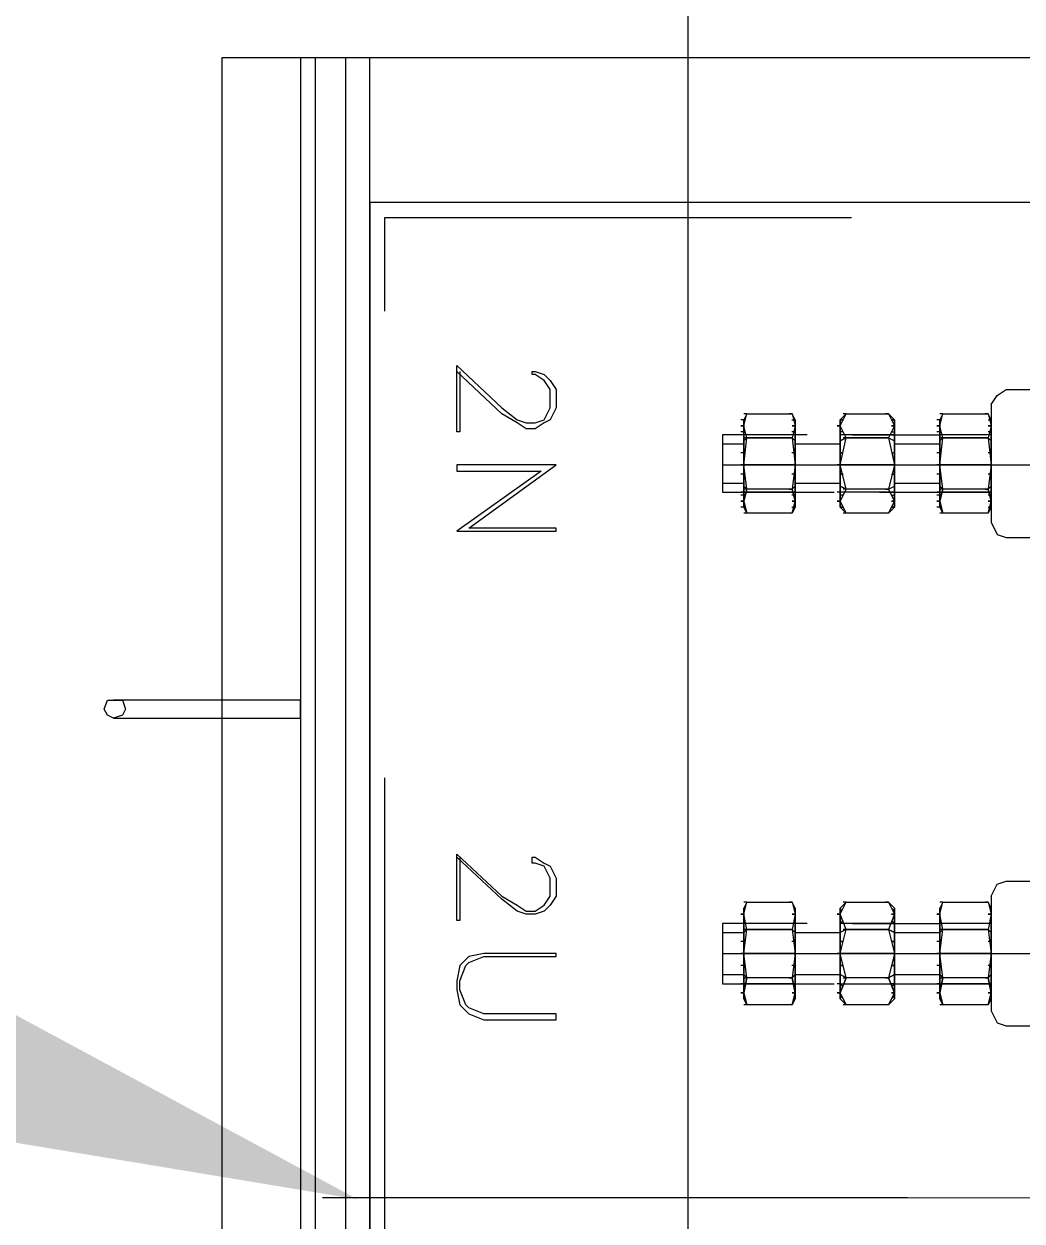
# Model space of a CAD drawing. Header units: metres. Extents: x 531263 to 531754, y 2674954 to 2675327.
# Drawn here: x 531490.2111 to 531490.4249, y 2675206.4935 to 2675206.7499 of the extents above; entities that cross this region are included whole.
import ezdxf

# ---------------------------------------------------------------- set-up
doc = ezdxf.new("R2010")
doc.units = ezdxf.units.M
doc.header["$MEASUREMENT"] = 0
doc.linetypes.add('CENTER2', pattern=[1.125, 0.75, -0.125, 0.125, -0.125])
doc.linetypes.add('PDF_IMPORT', pattern=[1, 0.8, -0.2])
doc.layers.add('IDT', color=7, linetype='Continuous')

# ---------------------------------------------------------------- blocks, each defined once
blk = doc.blocks.new('IDT')
at = {"layer": 'IDT', "color": 7}
blk.add_line((27.40598, 20.86041), (27.40598, 21.66041), dxfattribs=at)
at = {"layer": 'IDT', "color": 0, "lineweight": 25}
for p, q in [((27.47412, 21.5053), (27.47412, 21.01616)), ((27.47929, 21.01616), (27.47929, 21.5053)), ((27.48575, 21.5053), (27.48575, 21.01616)), ((27.48898, 21.01616), (27.48898, 21.5053)), ((27.50578, 21.01616), (27.50578, 21.5053)), ((27.47412, 21.04718), (27.47412, 21.47364)), ((27.33778, 21.22358), (27.32809, 21.22358)), ((27.33972, 21.22293), (27.33778, 21.22358)), ((27.34101, 21.22035), (27.33972, 21.22293)), ((27.43416, 21.22229), (27.43416, 21.22099)), ((27.44967, 21.22229), (27.43416, 21.22229)), ((27.4529, 21.22099), (27.44967, 21.22229)), ((27.34101, 21.2113), (27.34101, 21.22035)), ((27.34101, 21.21647), (27.34166, 21.21906)), ((27.34101, 21.21776), (27.34166, 21.21906)), ((27.34166, 21.21906), (27.34101, 21.21647)), ((27.34166, 21.21906), (27.35135, 21.21906)), ((27.34166, 21.21906), (27.3423, 21.21906)), ((27.35135, 21.21906), (27.35199, 21.21647)), ((27.35199, 21.21647), (27.35135, 21.21906)), ((27.35135, 21.21906), (27.35199, 21.21776)), ((27.35135, 21.21906), (27.35199, 21.21906)), ((27.36169, 21.21647), (27.36298, 21.21906)), ((27.36298, 21.21906), (27.36169, 21.21647)), ((27.36298, 21.21906), (27.36169, 21.21776)), ((27.36298, 21.21906), (27.37202, 21.21906)), ((27.36298, 21.21906), (27.36362, 21.21906)), ((27.37202, 21.21906), (27.37332, 21.21647)), ((27.37332, 21.21647), (27.37202, 21.21906)), ((27.37202, 21.21906), (27.37332, 21.21776)), ((27.37202, 21.21906), (27.37267, 21.21906)), ((27.38301, 21.21647), (27.38365, 21.21906)), ((27.38301, 21.21776), (27.38365, 21.21906)), ((27.38365, 21.21906), (27.38301, 21.21647)), ((27.38365, 21.21906), (27.3843, 21.21906)), ((27.38365, 21.21906), (27.39335, 21.21906)), ((27.39335, 21.21906), (27.39399, 21.21647)), ((27.39399, 21.21647), (27.39335, 21.21906)), ((27.39335, 21.21906), (27.39399, 21.21776)), ((27.39335, 21.21906), (27.39399, 21.21906)), ((27.43416, 21.22099), (27.44967, 21.22099)), ((27.44967, 21.22099), (27.4529, 21.2197)), ((27.45484, 21.21906), (27.4529, 21.22099)), ((27.4529, 21.2197), (27.45355, 21.21906)), ((27.45355, 21.21906), (27.45484, 21.21582)), ((27.45548, 21.21582), (27.45484, 21.21906)), ((27.34101, 21.21712), (27.34101, 21.21776)), ((27.34101, 21.21647), (27.34101, 21.21776)), ((27.34101, 21.21776), (27.34101, 21.21647)), ((27.34101, 21.21776), (27.34101, 21.21712)), ((27.34166, 21.21324), (27.34101, 21.21647)), ((27.34101, 21.21647), (27.34166, 21.21324)), ((27.34101, 21.21259), (27.34101, 21.21647)), ((27.34101, 21.21647), (27.34101, 21.21259)), ((27.34166, 21.21647), (27.34101, 21.21647)), ((27.34101, 21.21647), (27.34166, 21.21647)), ((27.35199, 21.21647), (27.35135, 21.21324)), ((27.35135, 21.21324), (27.35199, 21.21647)), ((27.35199, 21.21776), (27.35199, 21.21712)), ((27.35199, 21.21647), (27.35199, 21.21776)), ((27.35199, 21.21776), (27.35199, 21.21647)), ((27.35199, 21.21776), (27.35199, 21.21712)), ((27.35199, 21.21259), (27.35199, 21.21647)), ((27.35199, 21.21647), (27.35199, 21.21259)), ((27.35264, 21.21647), (27.35199, 21.21647)), ((27.35199, 21.21647), (27.35264, 21.21647)), ((27.36169, 21.21647), (27.36169, 21.21776)), ((27.36169, 21.21776), (27.36169, 21.21647)), ((27.36169, 21.21712), (27.36233, 21.21776)), ((27.36233, 21.21776), (27.36169, 21.21712)), ((27.36298, 21.21324), (27.36169, 21.21647)), ((27.36169, 21.21647), (27.36298, 21.21324)), ((27.36169, 21.21259), (27.36169, 21.21647)), ((27.36169, 21.21647), (27.36169, 21.21259)), ((27.36233, 21.21647), (27.36169, 21.21647)), ((27.36169, 21.21647), (27.36233, 21.21647)), ((27.37332, 21.21647), (27.37202, 21.21324)), ((27.37202, 21.21324), (27.37332, 21.21647)), ((27.37332, 21.21712), (27.37267, 21.21776)), ((27.37267, 21.21776), (27.37332, 21.21712)), ((27.37332, 21.21647), (27.37332, 21.21776)), ((27.37332, 21.21776), (27.37332, 21.21647)), ((27.37332, 21.21259), (27.37332, 21.21647)), ((27.37332, 21.21647), (27.37332, 21.21259)), ((27.37396, 21.21647), (27.37332, 21.21647)), ((27.37332, 21.21647), (27.37396, 21.21647)), ((27.38301, 21.21712), (27.38301, 21.21776)), ((27.38301, 21.21647), (27.38301, 21.21776)), ((27.38301, 21.21776), (27.38301, 21.21647)), ((27.38301, 21.21776), (27.38301, 21.21712)), ((27.38365, 21.21324), (27.38301, 21.21647)), ((27.38301, 21.21647), (27.38365, 21.21324)), ((27.38301, 21.21259), (27.38301, 21.21647)), ((27.38301, 21.21647), (27.38301, 21.21259)), ((27.38365, 21.21647), (27.38301, 21.21647)), ((27.38301, 21.21647), (27.38365, 21.21647)), ((27.39399, 21.21647), (27.39335, 21.21324)), ((27.39335, 21.21324), (27.39399, 21.21647)), ((27.39399, 21.21776), (27.39399, 21.21712)), ((27.39399, 21.21647), (27.39399, 21.21776)), ((27.39399, 21.21776), (27.39399, 21.21647)), ((27.39399, 21.21776), (27.39399, 21.21712)), ((27.39399, 21.21259), (27.39399, 21.21647)), ((27.39399, 21.21647), (27.39399, 21.21259)), ((27.39464, 21.21647), (27.39399, 21.21647)), ((27.39399, 21.21647), (27.39464, 21.21647)), ((27.34101, 21.21518), (27.34101, 21.21453)), ((27.34101, 21.21518), (27.34101, 21.21453)), ((27.36492, 21.21453), (27.34101, 21.21453)), ((27.34101, 21.21324), (27.34101, 21.21453)), ((27.34101, 21.21453), (27.34101, 21.21324)), ((27.34101, 21.21453), (27.35199, 21.21453)), ((27.34101, 21.21453), (27.34166, 21.21453)), ((27.35199, 21.21518), (27.35199, 21.21453)), ((27.35199, 21.21518), (27.35199, 21.21453)), ((27.35199, 21.21453), (27.35199, 21.21324)), ((27.35199, 21.21324), (27.35199, 21.21453)), ((27.35199, 21.21453), (27.35264, 21.21453)), ((27.36169, 21.21453), (27.36233, 21.21518)), ((27.36233, 21.21518), (27.36169, 21.21453)), ((27.36169, 21.21324), (27.36169, 21.21453)), ((27.36169, 21.21453), (27.36169, 21.21324)), ((27.37332, 21.21453), (27.36169, 21.21453)), ((27.36169, 21.21453), (27.36233, 21.21453)), ((27.37267, 21.21518), (27.37332, 21.21453)), ((27.37267, 21.21518), (27.37332, 21.21453)), ((27.37332, 21.21453), (27.37332, 21.21324)), ((27.37332, 21.21324), (27.37332, 21.21453)), ((27.37332, 21.21453), (27.37396, 21.21453)), ((27.39852, 21.21453), (27.37461, 21.21453)), ((27.38301, 21.21518), (27.38301, 21.21453)), ((27.38301, 21.21518), (27.38301, 21.21453)), ((27.38301, 21.21324), (27.38301, 21.21453)), ((27.38301, 21.21453), (27.38301, 21.21324)), ((27.38301, 21.21453), (27.39399, 21.21453)), ((27.38301, 21.21453), (27.38365, 21.21453)), ((27.39399, 21.21518), (27.39399, 21.21453)), ((27.39399, 21.21518), (27.39399, 21.21453)), ((27.39399, 21.21453), (27.39399, 21.21324)), ((27.39399, 21.21324), (27.39399, 21.21453)), ((27.39399, 21.21453), (27.39464, 21.21453)), ((27.39852, 21.20161), (27.39852, 21.21453)), ((27.45484, 21.21389), (27.45355, 21.21066)), ((27.45484, 21.21582), (27.45484, 21.21389)), ((27.45484, 21.21066), (27.45548, 21.21389)), ((27.45548, 21.21389), (27.45548, 21.21582)), ((27.34101, 21.20807), (27.34166, 21.21324)), ((27.34101, 21.20807), (27.34166, 21.21324)), ((27.34101, 21.2113), (27.34101, 21.21324)), ((27.34101, 21.21324), (27.34101, 21.2113)), ((27.34166, 21.21324), (27.34101, 21.21259)), ((27.34166, 21.21324), (27.34101, 21.21259)), ((27.34101, 21.20807), (27.34101, 21.21259)), ((27.34101, 21.21259), (27.34101, 21.20807)), ((27.34101, 21.20807), (27.34101, 21.2113)), ((27.34101, 21.2113), (27.34101, 21.20807)), ((27.34166, 21.21324), (27.35135, 21.21324)), ((27.34166, 21.21324), (27.35135, 21.21324)), ((27.3423, 21.21324), (27.34166, 21.21324)), ((27.34166, 21.21324), (27.3423, 21.21324)), ((27.35135, 21.21324), (27.35199, 21.20807)), ((27.35135, 21.21324), (27.35199, 21.20807)), ((27.35135, 21.21324), (27.35199, 21.21259)), ((27.35199, 21.21324), (27.35135, 21.21324)), ((27.35135, 21.21324), (27.35199, 21.21259)), ((27.35199, 21.21324), (27.35199, 21.2113)), ((27.35199, 21.2113), (27.35199, 21.21324)), ((27.35199, 21.20807), (27.35199, 21.21259)), ((27.35199, 21.21259), (27.35199, 21.20807)), ((27.36169, 21.21259), (27.35199, 21.21259)), ((27.35199, 21.2113), (27.35199, 21.20807)), ((27.35199, 21.20807), (27.35199, 21.2113)), ((27.36169, 21.20807), (27.36298, 21.21324)), ((27.36169, 21.20807), (27.36298, 21.21324)), ((27.36169, 21.2113), (27.36169, 21.21324)), ((27.36169, 21.21324), (27.36169, 21.2113)), ((27.36169, 21.21259), (27.36298, 21.21324)), ((27.36298, 21.21324), (27.36169, 21.21259)), ((27.36169, 21.20807), (27.36169, 21.21259)), ((27.36169, 21.21259), (27.36169, 21.20807)), ((27.36169, 21.20807), (27.36169, 21.2113)), ((27.36169, 21.2113), (27.36169, 21.20807)), ((27.36298, 21.21324), (27.37202, 21.21324)), ((27.36298, 21.21324), (27.37202, 21.21324)), ((27.36362, 21.21324), (27.36298, 21.21324)), ((27.36298, 21.21324), (27.36362, 21.21324)), ((27.37202, 21.21324), (27.37332, 21.20807)), ((27.37202, 21.21324), (27.37332, 21.20807)), ((27.37202, 21.21324), (27.37332, 21.21259)), ((27.37267, 21.21324), (27.37202, 21.21324)), ((27.37202, 21.21324), (27.37332, 21.21259)), ((27.37332, 21.21324), (27.37332, 21.2113)), ((27.37332, 21.2113), (27.37332, 21.21324)), ((27.37332, 21.20807), (27.37332, 21.21259)), ((27.37332, 21.21259), (27.37332, 21.20807)), ((27.38301, 21.21259), (27.37332, 21.21259)), ((27.37332, 21.2113), (27.37332, 21.20807)), ((27.37332, 21.20807), (27.37332, 21.2113)), ((27.38301, 21.20807), (27.38365, 21.21324)), ((27.38301, 21.20807), (27.38365, 21.21324)), ((27.38301, 21.2113), (27.38301, 21.21324)), ((27.38301, 21.21324), (27.38301, 21.2113)), ((27.38365, 21.21324), (27.38301, 21.21259)), ((27.38366, 21.21324), (27.38301, 21.21259)), ((27.38301, 21.20807), (27.38301, 21.21259)), ((27.38301, 21.21259), (27.38301, 21.20807)), ((27.38301, 21.20807), (27.38301, 21.2113)), ((27.38301, 21.2113), (27.38301, 21.20807)), ((27.3843, 21.21324), (27.38365, 21.21324)), ((27.38365, 21.21324), (27.3843, 21.21324)), ((27.38365, 21.21324), (27.39335, 21.21324)), ((27.38365, 21.21324), (27.39335, 21.21324)), ((27.39335, 21.21324), (27.39399, 21.20807)), ((27.39335, 21.21324), (27.39399, 21.20807)), ((27.39335, 21.21324), (27.39399, 21.21259)), ((27.39399, 21.21324), (27.39335, 21.21324)), ((27.39335, 21.21324), (27.39399, 21.21259)), ((27.39399, 21.21324), (27.39399, 21.2113)), ((27.39399, 21.2113), (27.39399, 21.21324)), ((27.39399, 21.20807), (27.39399, 21.21259)), ((27.39399, 21.21259), (27.39399, 21.20807)), ((27.39852, 21.21259), (27.39399, 21.21259)), ((27.39399, 21.2113), (27.39399, 21.20807)), ((27.39399, 21.20807), (27.39399, 21.2113)), ((27.34101, 21.21066), (27.34166, 21.21066)), ((27.34101, 21.21066), (27.34166, 21.21066)), ((27.35199, 21.21066), (27.35264, 21.21066)), ((27.36169, 21.21066), (27.36233, 21.21066)), ((27.36233, 21.21066), (27.36169, 21.21066)), ((27.37267, 21.21066), (27.37332, 21.21066)), ((27.37332, 21.21066), (27.37267, 21.21066)), ((27.38301, 21.21066), (27.38365, 21.21066)), ((27.38301, 21.21066), (27.38366, 21.21066)), ((27.39399, 21.21066), (27.39464, 21.21066)), ((27.44967, 21.20872), (27.43416, 21.20872)), ((27.43416, 21.20872), (27.43416, 21.20807)), ((27.4529, 21.21001), (27.44967, 21.20872)), ((27.44967, 21.20807), (27.4529, 21.20872)), ((27.45355, 21.21066), (27.4529, 21.21001)), ((27.4529, 21.20872), (27.45484, 21.21066)), ((27.34166, 21.2029), (27.34101, 21.20807)), ((27.34166, 21.2029), (27.34101, 21.20807)), ((27.34101, 21.20807), (27.34101, 21.20355)), ((27.34101, 21.20355), (27.34101, 21.20807)), ((27.34101, 21.20484), (27.34101, 21.20807)), ((27.34101, 21.20807), (27.34101, 21.20484)), ((27.35199, 21.20807), (27.34101, 21.20807)), ((27.34101, 21.20807), (27.35199, 21.20807)), ((27.34166, 21.20807), (27.34101, 21.20807)), ((27.34101, 21.20807), (27.34166, 21.20807)), ((27.35199, 21.20807), (27.35135, 21.2029)), ((27.35199, 21.20807), (27.35135, 21.2029)), ((27.35199, 21.20355), (27.35199, 21.20807)), ((27.35199, 21.20807), (27.35199, 21.20355)), ((27.35199, 21.20807), (27.35199, 21.20484)), ((27.35199, 21.20484), (27.35199, 21.20807)), ((27.35199, 21.20807), (27.35264, 21.20807)), ((27.36298, 21.2029), (27.36169, 21.20807)), ((27.36298, 21.2029), (27.36169, 21.20807)), ((27.36169, 21.20807), (27.36169, 21.20355)), ((27.36169, 21.20355), (27.36169, 21.20807)), ((27.36169, 21.20484), (27.36169, 21.20807)), ((27.36169, 21.20807), (27.36169, 21.20484)), ((27.37332, 21.20807), (27.36169, 21.20807)), ((27.36169, 21.20807), (27.37332, 21.20807)), ((27.36233, 21.20807), (27.36169, 21.20807)), ((27.36169, 21.20807), (27.36233, 21.20807)), ((27.37332, 21.20807), (27.37202, 21.2029)), ((27.37332, 21.20807), (27.37202, 21.2029)), ((27.37332, 21.20355), (27.37332, 21.20807)), ((27.37332, 21.20807), (27.37332, 21.20355)), ((27.37332, 21.20807), (27.37332, 21.20484)), ((27.37332, 21.20484), (27.37332, 21.20807)), ((27.37332, 21.20807), (27.37396, 21.20807)), ((27.38365, 21.2029), (27.38301, 21.20807)), ((27.38365, 21.2029), (27.38301, 21.20807)), ((27.38301, 21.20807), (27.38301, 21.20355)), ((27.38301, 21.20355), (27.38301, 21.20807)), ((27.38301, 21.20484), (27.38301, 21.20807)), ((27.38301, 21.20807), (27.38301, 21.20484)), ((27.39399, 21.20807), (27.38301, 21.20807)), ((27.38301, 21.20807), (27.39399, 21.20807)), ((27.38365, 21.20807), (27.38301, 21.20807)), ((27.38301, 21.20807), (27.38365, 21.20807)), ((27.39399, 21.20807), (27.39335, 21.2029)), ((27.39399, 21.20807), (27.39335, 21.2029)), ((27.39399, 21.20355), (27.39399, 21.20807)), ((27.39399, 21.20807), (27.39399, 21.20355)), ((27.39399, 21.20807), (27.39399, 21.20484)), ((27.39399, 21.20484), (27.39399, 21.20807)), ((27.39399, 21.20807), (27.39464, 21.20807)), ((27.43416, 21.20807), (27.44967, 21.20807)), ((27.34101, 21.20549), (27.34166, 21.20549)), ((27.34101, 21.20549), (27.34166, 21.20549)), ((27.34101, 21.2029), (27.34101, 21.20484)), ((27.34101, 21.20484), (27.34101, 21.2029)), ((27.34101, 21.19579), (27.34101, 21.20484)), ((27.34101, 21.20355), (27.34101, 21.19967)), ((27.34101, 21.19967), (27.34101, 21.20355)), ((27.34166, 21.2029), (27.34101, 21.20355)), ((27.34166, 21.2029), (27.34101, 21.20355)), ((27.35199, 21.20355), (27.35135, 21.2029)), ((27.35135, 21.2029), (27.35199, 21.20355)), ((27.35199, 21.20549), (27.35264, 21.20549)), ((27.35199, 21.20484), (27.35199, 21.2029)), ((27.35199, 21.2029), (27.35199, 21.20484)), ((27.35199, 21.19967), (27.35199, 21.20355)), ((27.35199, 21.20355), (27.35199, 21.19967)), ((27.36169, 21.20355), (27.35199, 21.20355)), ((27.36169, 21.20549), (27.36233, 21.20549)), ((27.36233, 21.20549), (27.36169, 21.20549)), ((27.36169, 21.2029), (27.36169, 21.20484)), ((27.36169, 21.20484), (27.36169, 21.2029)), ((27.36169, 21.20355), (27.36169, 21.19967)), ((27.36169, 21.19967), (27.36169, 21.20355)), ((27.36169, 21.20355), (27.36298, 21.2029)), ((27.36298, 21.2029), (27.36169, 21.20355)), ((27.37202, 21.2029), (27.37332, 21.20355)), ((27.37202, 21.2029), (27.37332, 21.20355)), ((27.37267, 21.20549), (27.37332, 21.20549)), ((27.37332, 21.20549), (27.37267, 21.20549)), ((27.37332, 21.20484), (27.37332, 21.2029)), ((27.37332, 21.2029), (27.37332, 21.20484)), ((27.37332, 21.19967), (27.37332, 21.20355)), ((27.37332, 21.20355), (27.37332, 21.19967)), ((27.38301, 21.20355), (27.37332, 21.20355)), ((27.38301, 21.20549), (27.38365, 21.20549)), ((27.38301, 21.20549), (27.38366, 21.20549)), ((27.38301, 21.2029), (27.38301, 21.20484)), ((27.38301, 21.20484), (27.38301, 21.2029)), ((27.38301, 21.20355), (27.38301, 21.19967)), ((27.38301, 21.19967), (27.38301, 21.20355)), ((27.38365, 21.2029), (27.38301, 21.20355)), ((27.38366, 21.2029), (27.38301, 21.20355)), ((27.39399, 21.20355), (27.39335, 21.2029)), ((27.39335, 21.2029), (27.39399, 21.20355)), ((27.39399, 21.20549), (27.39464, 21.20549)), ((27.39399, 21.20484), (27.39399, 21.2029)), ((27.39399, 21.2029), (27.39399, 21.20484)), ((27.39399, 21.19967), (27.39399, 21.20355)), ((27.39399, 21.20355), (27.39399, 21.19967)), ((27.39852, 21.20355), (27.39399, 21.20355)), ((27.34101, 21.19967), (27.34166, 21.2029)), ((27.34101, 21.19967), (27.34166, 21.2029)), ((27.34101, 21.20161), (27.34101, 21.2029)), ((27.34101, 21.2029), (27.34101, 21.20161)), ((27.34101, 21.20096), (27.34101, 21.20161)), ((27.34101, 21.20096), (27.34101, 21.20161)), ((27.34101, 21.20161), (27.35199, 21.20161)), ((27.34166, 21.2029), (27.35135, 21.2029)), ((27.35135, 21.2029), (27.34166, 21.2029)), ((27.3423, 21.2029), (27.34166, 21.2029)), ((27.34166, 21.2029), (27.3423, 21.2029)), ((27.35135, 21.2029), (27.35199, 21.19967)), ((27.35135, 21.2029), (27.35199, 21.19967)), ((27.35135, 21.2029), (27.35199, 21.2029)), ((27.35135, 21.2029), (27.35199, 21.2029)), ((27.35199, 21.2029), (27.35199, 21.20161)), ((27.35199, 21.20161), (27.35199, 21.2029)), ((27.37073, 21.20161), (27.35199, 21.20161)), ((27.35199, 21.20161), (27.35199, 21.20096)), ((27.35199, 21.20096), (27.35199, 21.20161)), ((27.36169, 21.19967), (27.36298, 21.2029)), ((27.36169, 21.19967), (27.36298, 21.2029)), ((27.36169, 21.20161), (27.36169, 21.2029)), ((27.36169, 21.2029), (27.36169, 21.20161)), ((27.36169, 21.20161), (27.36233, 21.20096)), ((27.36233, 21.20096), (27.36169, 21.20161)), ((27.36169, 21.20161), (27.37332, 21.20161)), ((27.36298, 21.2029), (27.37202, 21.2029)), ((27.37202, 21.2029), (27.36298, 21.2029)), ((27.36362, 21.2029), (27.36298, 21.2029)), ((27.36298, 21.2029), (27.36362, 21.2029)), ((27.37202, 21.2029), (27.37332, 21.19967)), ((27.37202, 21.2029), (27.37332, 21.19967)), ((27.37267, 21.2029), (27.37202, 21.2029)), ((27.37202, 21.2029), (27.37267, 21.2029)), ((27.37267, 21.20096), (27.37332, 21.20161)), ((27.37267, 21.20096), (27.37332, 21.20161)), ((27.37332, 21.2029), (27.37332, 21.20161)), ((27.37332, 21.20161), (27.37332, 21.2029)), ((27.38042, 21.20161), (27.39852, 21.20161)), ((27.38301, 21.19967), (27.38365, 21.2029)), ((27.38301, 21.19967), (27.38365, 21.2029)), ((27.38301, 21.20161), (27.38301, 21.2029)), ((27.38301, 21.2029), (27.38301, 21.20161)), ((27.38301, 21.20096), (27.38301, 21.20161)), ((27.38301, 21.20096), (27.38301, 21.20161)), ((27.38301, 21.20161), (27.39399, 21.20161)), ((27.3843, 21.2029), (27.38365, 21.2029)), ((27.38365, 21.2029), (27.3843, 21.2029)), ((27.38365, 21.2029), (27.39335, 21.2029)), ((27.39335, 21.2029), (27.38365, 21.2029)), ((27.39335, 21.2029), (27.39399, 21.19967)), ((27.39335, 21.2029), (27.39399, 21.19967)), ((27.39335, 21.2029), (27.39399, 21.2029)), ((27.39335, 21.2029), (27.39399, 21.2029)), ((27.39399, 21.2029), (27.39399, 21.20161)), ((27.39399, 21.20161), (27.39399, 21.2029)), ((27.39399, 21.20096), (27.39399, 21.20161)), ((27.39399, 21.20096), (27.39399, 21.20161)), ((27.45484, 21.18739), (27.45484, 21.20096)), ((27.45484, 21.20096), (27.45548, 21.20096)), ((27.45548, 21.20096), (27.45548, 21.18675)), ((27.34166, 21.19709), (27.34101, 21.19967)), ((27.34166, 21.19709), (27.34101, 21.19967)), ((27.34101, 21.19967), (27.34101, 21.19838)), ((27.34101, 21.19838), (27.34101, 21.19967)), ((27.34166, 21.19967), (27.34101, 21.19967)), ((27.34101, 21.19967), (27.34166, 21.19967)), ((27.34101, 21.19902), (27.34101, 21.19838)), ((27.34101, 21.19838), (27.34101, 21.19902)), ((27.34101, 21.19838), (27.34166, 21.19709)), ((27.35199, 21.19967), (27.35135, 21.19709)), ((27.35199, 21.19967), (27.35135, 21.19709)), ((27.35135, 21.19709), (27.35199, 21.19838)), ((27.35199, 21.19967), (27.35199, 21.19838)), ((27.35199, 21.19838), (27.35199, 21.19967)), ((27.35264, 21.19967), (27.35199, 21.19967)), ((27.35199, 21.19967), (27.35264, 21.19967)), ((27.35199, 21.19838), (27.35199, 21.19902)), ((27.35199, 21.19902), (27.35199, 21.19838)), ((27.36298, 21.19709), (27.36169, 21.19967)), ((27.36298, 21.19709), (27.36169, 21.19967)), ((27.36169, 21.19967), (27.36169, 21.19838)), ((27.36169, 21.19838), (27.36169, 21.19967)), ((27.36233, 21.19967), (27.36169, 21.19967)), ((27.36169, 21.19967), (27.36233, 21.19967)), ((27.36169, 21.19902), (27.36233, 21.19838)), ((27.36233, 21.19838), (27.36169, 21.19902)), ((27.36298, 21.19709), (27.36169, 21.19838)), ((27.37332, 21.19967), (27.37202, 21.19709)), ((27.37332, 21.19967), (27.37202, 21.19709)), ((27.37202, 21.19709), (27.37332, 21.19838)), ((27.37332, 21.19902), (27.37267, 21.19838)), ((27.37267, 21.19838), (27.37332, 21.19902)), ((27.37332, 21.19967), (27.37332, 21.19838)), ((27.37332, 21.19838), (27.37332, 21.19967)), ((27.37396, 21.19967), (27.37332, 21.19967)), ((27.37332, 21.19967), (27.37396, 21.19967)), ((27.38365, 21.19709), (27.38301, 21.19967)), ((27.38365, 21.19709), (27.38301, 21.19967)), ((27.38301, 21.19967), (27.38301, 21.19838)), ((27.38301, 21.19838), (27.38301, 21.19967)), ((27.38365, 21.19967), (27.38301, 21.19967)), ((27.38301, 21.19967), (27.38365, 21.19967)), ((27.38301, 21.19902), (27.38301, 21.19838)), ((27.38301, 21.19838), (27.38301, 21.19902)), ((27.38301, 21.19838), (27.38365, 21.19709)), ((27.39399, 21.19967), (27.39335, 21.19709)), ((27.39399, 21.19967), (27.39335, 21.19709)), ((27.39335, 21.19709), (27.39399, 21.19838)), ((27.39399, 21.19967), (27.39399, 21.19838)), ((27.39399, 21.19838), (27.39399, 21.19967)), ((27.39464, 21.19967), (27.39399, 21.19967)), ((27.39399, 21.19967), (27.39464, 21.19967)), ((27.39399, 21.19838), (27.39399, 21.19902)), ((27.39399, 21.19902), (27.39399, 21.19838)), ((27.43545, 21.19773), (27.43675, 21.19902)), ((27.43675, 21.19902), (27.43868, 21.19967)), ((27.43868, 21.19902), (27.43675, 21.19773)), ((27.43868, 21.19967), (27.44062, 21.19967)), ((27.44062, 21.19902), (27.43868, 21.19902)), ((27.44062, 21.19967), (27.44256, 21.19902)), ((27.44256, 21.19773), (27.44062, 21.19902)), ((27.44256, 21.19902), (27.44579, 21.19644)), ((27.34101, 21.19579), (27.33972, 21.19321)), ((27.35135, 21.19709), (27.34166, 21.19709)), ((27.34166, 21.19709), (27.3423, 21.19709)), ((27.35135, 21.19709), (27.35199, 21.19709)), ((27.37202, 21.19709), (27.36298, 21.19709)), ((27.36298, 21.19709), (27.36362, 21.19709)), ((27.37202, 21.19709), (27.37267, 21.19709)), ((27.38365, 21.19709), (27.3843, 21.19709)), ((27.39335, 21.19709), (27.38365, 21.19709)), ((27.39335, 21.19709), (27.39399, 21.19709)), ((27.43416, 21.19579), (27.43545, 21.19773)), ((27.43416, 21.19192), (27.43416, 21.19579)), ((27.43675, 21.19773), (27.43545, 21.19579)), ((27.43545, 21.19579), (27.43545, 21.19192)), ((27.44579, 21.19579), (27.44256, 21.19773)), ((27.44579, 21.19644), (27.45548, 21.18739)), ((27.45548, 21.18675), (27.44579, 21.19579)), ((27.33972, 21.19321), (27.33778, 21.19256)), ((27.33778, 21.19256), (27.32809, 21.19256)), ((27.43545, 21.18933), (27.43416, 21.19192)), ((27.43545, 21.19192), (27.43675, 21.18933)), ((27.43675, 21.18869), (27.43545, 21.18933)), ((27.43675, 21.18933), (27.43868, 21.18869)), ((27.43868, 21.18739), (27.43675, 21.18869)), ((27.43868, 21.18869), (27.43933, 21.18869)), ((27.43933, 21.18869), (27.43933, 21.18739)), ((27.43933, 21.18739), (27.43868, 21.18739)), ((27.52904, 21.15767), (27.48898, 21.15767)), ((27.48898, 21.15767), (27.48898, 21.15379)), ((27.52646, 21.15573), (27.5271, 21.15702)), ((27.5271, 21.15702), (27.52904, 21.15767)), ((27.52904, 21.15767), (27.53033, 21.15702)), ((27.53033, 21.15702), (27.53098, 21.15573)), ((27.5271, 21.15379), (27.52646, 21.15573)), ((27.53098, 21.15573), (27.53033, 21.15379)), ((27.48898, 21.15379), (27.52904, 21.15379)), ((27.52904, 21.15379), (27.5271, 21.15379)), ((27.53033, 21.15379), (27.52904, 21.15379)), ((27.33778, 21.1189), (27.32809, 21.1189)), ((27.33972, 21.11826), (27.33778, 21.1189)), ((27.34101, 21.11567), (27.33972, 21.11826)), ((27.45548, 21.11761), (27.43416, 21.11761)), ((27.43416, 21.11761), (27.43416, 21.11696)), ((27.43416, 21.11696), (27.4529, 21.11696)), ((27.4529, 21.11696), (27.43416, 21.10339)), ((27.43739, 21.10469), (27.45548, 21.11761)), ((27.34101, 21.10662), (27.34101, 21.11567)), ((27.34101, 21.11115), (27.34166, 21.11373)), ((27.34101, 21.11244), (27.34166, 21.11373)), ((27.34166, 21.11373), (27.34101, 21.11115)), ((27.34166, 21.11373), (27.35135, 21.11373)), ((27.34166, 21.11373), (27.3423, 21.11373)), ((27.35135, 21.11373), (27.35199, 21.11115)), ((27.35199, 21.11115), (27.35135, 21.11373)), ((27.35135, 21.11373), (27.35199, 21.11244)), ((27.35135, 21.11373), (27.35199, 21.11373)), ((27.36169, 21.11115), (27.36298, 21.11373)), ((27.36169, 21.11244), (27.36298, 21.11373)), ((27.36298, 21.11373), (27.36169, 21.11115)), ((27.36298, 21.11373), (27.37202, 21.11373)), ((27.36298, 21.11373), (27.36362, 21.11373)), ((27.37202, 21.11373), (27.37332, 21.11115)), ((27.37332, 21.11115), (27.37202, 21.11373)), ((27.37202, 21.11373), (27.37332, 21.11244)), ((27.37202, 21.11373), (27.37267, 21.11373)), ((27.38301, 21.11115), (27.38365, 21.11373)), ((27.38301, 21.11244), (27.38365, 21.11373)), ((27.38365, 21.11373), (27.38301, 21.11115)), ((27.38365, 21.11373), (27.3843, 21.11373)), ((27.38365, 21.11373), (27.39335, 21.11373)), ((27.39335, 21.11373), (27.39399, 21.11115)), ((27.39399, 21.11115), (27.39335, 21.11373)), ((27.39335, 21.11373), (27.39399, 21.11244)), ((27.39335, 21.11373), (27.39399, 21.11373)), ((27.34166, 21.11244), (27.34101, 21.11244)), ((27.34101, 21.11115), (27.34101, 21.11244)), ((27.34101, 21.11244), (27.34101, 21.11115)), ((27.34166, 21.10856), (27.34101, 21.11115)), ((27.34101, 21.11115), (27.34166, 21.10856)), ((27.34101, 21.10792), (27.34101, 21.11115)), ((27.34101, 21.11115), (27.34101, 21.10792)), ((27.34166, 21.11115), (27.34101, 21.11115)), ((27.34101, 21.11115), (27.34166, 21.11115)), ((27.35199, 21.11115), (27.35135, 21.10856)), ((27.35135, 21.10856), (27.35199, 21.11115)), ((27.35199, 21.11244), (27.35264, 21.11244)), ((27.35199, 21.11115), (27.35199, 21.11244)), ((27.35199, 21.11244), (27.35199, 21.11115)), ((27.35199, 21.10792), (27.35199, 21.11115)), ((27.35199, 21.11115), (27.35199, 21.10792)), ((27.35264, 21.11115), (27.35199, 21.11115)), ((27.35199, 21.11115), (27.35264, 21.11115)), ((27.36169, 21.11244), (27.36233, 21.11244)), ((27.36233, 21.11244), (27.36169, 21.11244)), ((27.36169, 21.11115), (27.36169, 21.11244)), ((27.36169, 21.11244), (27.36169, 21.11115)), ((27.36298, 21.10856), (27.36169, 21.11115)), ((27.36169, 21.11115), (27.36298, 21.10856)), ((27.36169, 21.10792), (27.36169, 21.11115)), ((27.36169, 21.11115), (27.36169, 21.10792)), ((27.36233, 21.11115), (27.36169, 21.11115)), ((27.36169, 21.11115), (27.36233, 21.11115)), ((27.37332, 21.11115), (27.37202, 21.10856)), ((27.37202, 21.10856), (27.37332, 21.11115)), ((27.37332, 21.11244), (27.37267, 21.11244)), ((27.37267, 21.11244), (27.37332, 21.11244)), ((27.37332, 21.11115), (27.37332, 21.11244)), ((27.37332, 21.11244), (27.37332, 21.11115)), ((27.37332, 21.10792), (27.37332, 21.11115)), ((27.37332, 21.11115), (27.37332, 21.10792)), ((27.37396, 21.11115), (27.37332, 21.11115)), ((27.37332, 21.11115), (27.37396, 21.11115)), ((27.38366, 21.11244), (27.38301, 21.11244)), ((27.38301, 21.11115), (27.38301, 21.11244)), ((27.38301, 21.11244), (27.38301, 21.11115)), ((27.38365, 21.10856), (27.38301, 21.11115)), ((27.38301, 21.11115), (27.38365, 21.10856)), ((27.38301, 21.10792), (27.38301, 21.11115)), ((27.38301, 21.11115), (27.38301, 21.10792)), ((27.38365, 21.11115), (27.38301, 21.11115)), ((27.38301, 21.11115), (27.38365, 21.11115)), ((27.39399, 21.11115), (27.39335, 21.10856)), ((27.39335, 21.10856), (27.39399, 21.11115)), ((27.39399, 21.11244), (27.39464, 21.11244)), ((27.39399, 21.11115), (27.39399, 21.11244)), ((27.39399, 21.11244), (27.39399, 21.11115)), ((27.39399, 21.10792), (27.39399, 21.11115)), ((27.39399, 21.11115), (27.39399, 21.10792)), ((27.39464, 21.11115), (27.39399, 21.11115)), ((27.39399, 21.11115), (27.39464, 21.11115)), ((27.34101, 21.10986), (27.34166, 21.10986)), ((27.34101, 21.10986), (27.34166, 21.10986)), ((27.36492, 21.10921), (27.34101, 21.10921)), ((27.34101, 21.10856), (27.34101, 21.10921)), ((27.34101, 21.10921), (27.34101, 21.10856)), ((27.34101, 21.10921), (27.35199, 21.10921)), ((27.34101, 21.10921), (27.34166, 21.10921)), ((27.34101, 21.10339), (27.34166, 21.10856)), ((27.34101, 21.10339), (27.34166, 21.10856)), ((27.34101, 21.10598), (27.34101, 21.10856)), ((27.34101, 21.10856), (27.34101, 21.10598)), ((27.34166, 21.10856), (27.34101, 21.10792)), ((27.34166, 21.10856), (27.34101, 21.10792)), ((27.34166, 21.10856), (27.35135, 21.10856)), ((27.34166, 21.10856), (27.35135, 21.10856)), ((27.3423, 21.10856), (27.34166, 21.10856)), ((27.34166, 21.10856), (27.3423, 21.10856)), ((27.35135, 21.10856), (27.35199, 21.10339)), ((27.35135, 21.10856), (27.35199, 21.10339)), ((27.35199, 21.10792), (27.35135, 21.10856)), ((27.35135, 21.10856), (27.35199, 21.10792)), ((27.35135, 21.10856), (27.35199, 21.10856)), ((27.35199, 21.10986), (27.35264, 21.10986)), ((27.35199, 21.10986), (27.35264, 21.10986)), ((27.35199, 21.10921), (27.35199, 21.10856)), ((27.35199, 21.10856), (27.35199, 21.10921)), ((27.35199, 21.10921), (27.35264, 21.10921)), ((27.35199, 21.10856), (27.35199, 21.10598)), ((27.35199, 21.10598), (27.35199, 21.10856)), ((27.36233, 21.10986), (27.36169, 21.10986)), ((27.36233, 21.10986), (27.36169, 21.10986)), ((27.36169, 21.10856), (27.36169, 21.10921)), ((27.36169, 21.10921), (27.36169, 21.10856)), ((27.36169, 21.10921), (27.37332, 21.10921)), ((27.36169, 21.10921), (27.36233, 21.10921)), ((27.36169, 21.10339), (27.36298, 21.10856)), ((27.36169, 21.10339), (27.36298, 21.10856)), ((27.36169, 21.10598), (27.36169, 21.10856)), ((27.36169, 21.10856), (27.36169, 21.10598)), ((27.36298, 21.10856), (27.36169, 21.10792)), ((27.36298, 21.10856), (27.36169, 21.10792)), ((27.36298, 21.10856), (27.37202, 21.10856)), ((27.36298, 21.10856), (27.37202, 21.10856)), ((27.36362, 21.10856), (27.36298, 21.10856)), ((27.36298, 21.10856), (27.36362, 21.10856)), ((27.37202, 21.10856), (27.37332, 21.10339)), ((27.37202, 21.10856), (27.37332, 21.10339)), ((27.37332, 21.10792), (27.37202, 21.10856)), ((27.37202, 21.10856), (27.37332, 21.10792)), ((27.37202, 21.10856), (27.37267, 21.10856)), ((27.37267, 21.10986), (27.37332, 21.10986)), ((27.37267, 21.10986), (27.37332, 21.10986)), ((27.37332, 21.10921), (27.37332, 21.10856)), ((27.37332, 21.10856), (27.37332, 21.10921)), ((27.37332, 21.10921), (27.37396, 21.10921)), ((27.37332, 21.10856), (27.37332, 21.10598)), ((27.37332, 21.10598), (27.37332, 21.10856)), ((27.39852, 21.10921), (27.37461, 21.10921)), ((27.38301, 21.10986), (27.38365, 21.10986)), ((27.38301, 21.10986), (27.38366, 21.10986)), ((27.38301, 21.10856), (27.38301, 21.10921)), ((27.38301, 21.10921), (27.38301, 21.10856)), ((27.38301, 21.10921), (27.39399, 21.10921)), ((27.38301, 21.10921), (27.38365, 21.10921)), ((27.38301, 21.10339), (27.38365, 21.10856)), ((27.38301, 21.10339), (27.38365, 21.10856)), ((27.38301, 21.10598), (27.38301, 21.10856)), ((27.38301, 21.10856), (27.38301, 21.10598)), ((27.38365, 21.10856), (27.38301, 21.10792)), ((27.38366, 21.10856), (27.38301, 21.10792)), ((27.3843, 21.10856), (27.38365, 21.10856)), ((27.38365, 21.10856), (27.3843, 21.10856)), ((27.38365, 21.10856), (27.39335, 21.10856)), ((27.38365, 21.10856), (27.39335, 21.10856)), ((27.39335, 21.10856), (27.39399, 21.10339)), ((27.39335, 21.10856), (27.39399, 21.10339)), ((27.39399, 21.10792), (27.39335, 21.10856)), ((27.39335, 21.10856), (27.39399, 21.10792)), ((27.39335, 21.10856), (27.39399, 21.10856)), ((27.39399, 21.10986), (27.39464, 21.10986)), ((27.39399, 21.10986), (27.39464, 21.10986)), ((27.39399, 21.10921), (27.39399, 21.10856)), ((27.39399, 21.10856), (27.39399, 21.10921)), ((27.39399, 21.10921), (27.39464, 21.10921)), ((27.39399, 21.10856), (27.39399, 21.10598)), ((27.39399, 21.10598), (27.39399, 21.10856)), ((27.39852, 21.09693), (27.39852, 21.10921)), ((27.34101, 21.10339), (27.34101, 21.10792)), ((27.34101, 21.10792), (27.34101, 21.10339)), ((27.34101, 21.10339), (27.34101, 21.10598)), ((27.34101, 21.10598), (27.34101, 21.10339)), ((27.35199, 21.10339), (27.35199, 21.10792)), ((27.35199, 21.10792), (27.35199, 21.10339)), ((27.36169, 21.10727), (27.35199, 21.10727)), ((27.35199, 21.10598), (27.35199, 21.10339)), ((27.35199, 21.10339), (27.35199, 21.10598)), ((27.36169, 21.10339), (27.36169, 21.10792)), ((27.36169, 21.10792), (27.36169, 21.10339)), ((27.36169, 21.10339), (27.36169, 21.10598)), ((27.36169, 21.10598), (27.36169, 21.10339)), ((27.37332, 21.10339), (27.37332, 21.10792)), ((27.37332, 21.10792), (27.37332, 21.10339)), ((27.38301, 21.10727), (27.37332, 21.10727)), ((27.37332, 21.10598), (27.37332, 21.10339)), ((27.37332, 21.10339), (27.37332, 21.10598)), ((27.38301, 21.10339), (27.38301, 21.10792)), ((27.38301, 21.10792), (27.38301, 21.10339)), ((27.38301, 21.10339), (27.38301, 21.10598)), ((27.38301, 21.10598), (27.38301, 21.10339)), ((27.39399, 21.10339), (27.39399, 21.10792)), ((27.39399, 21.10792), (27.39399, 21.10339)), ((27.39852, 21.10727), (27.39399, 21.10727)), ((27.39399, 21.10598), (27.39399, 21.10339)), ((27.39399, 21.10339), (27.39399, 21.10598)), ((27.34101, 21.10533), (27.34166, 21.10533)), ((27.34101, 21.10533), (27.34166, 21.10533)), ((27.34166, 21.09758), (27.34101, 21.10339)), ((27.34166, 21.09758), (27.34101, 21.10339)), ((27.34101, 21.10339), (27.34101, 21.09822)), ((27.34101, 21.09822), (27.34101, 21.10339)), ((27.34101, 21.10016), (27.34101, 21.10339)), ((27.34101, 21.10339), (27.34101, 21.10016)), ((27.35199, 21.10339), (27.34101, 21.10339)), ((27.34101, 21.10339), (27.35199, 21.10339)), ((27.34166, 21.10339), (27.34101, 21.10339)), ((27.34101, 21.10339), (27.34166, 21.10339)), ((27.35199, 21.10339), (27.35135, 21.09758)), ((27.35199, 21.10339), (27.35135, 21.09758)), ((27.35199, 21.10533), (27.35264, 21.10533)), ((27.35199, 21.09822), (27.35199, 21.10339)), ((27.35199, 21.10339), (27.35199, 21.09822)), ((27.35199, 21.10339), (27.35199, 21.10016)), ((27.35199, 21.10016), (27.35199, 21.10339)), ((27.35199, 21.10339), (27.35264, 21.10339)), ((27.36233, 21.10533), (27.36169, 21.10533)), ((27.36233, 21.10533), (27.36169, 21.10533)), ((27.36298, 21.09758), (27.36169, 21.10339)), ((27.36298, 21.09758), (27.36169, 21.10339)), ((27.36169, 21.10339), (27.36169, 21.09822)), ((27.36169, 21.09822), (27.36169, 21.10339)), ((27.36169, 21.10016), (27.36169, 21.10339)), ((27.36169, 21.10339), (27.36169, 21.10016)), ((27.37332, 21.10339), (27.36169, 21.10339)), ((27.36169, 21.10339), (27.37332, 21.10339)), ((27.36233, 21.10339), (27.36169, 21.10339)), ((27.36169, 21.10339), (27.36233, 21.10339)), ((27.37332, 21.10339), (27.37202, 21.09758)), ((27.37332, 21.10339), (27.37202, 21.09758)), ((27.37267, 21.10533), (27.37332, 21.10533)), ((27.37332, 21.10533), (27.37267, 21.10533)), ((27.37332, 21.09822), (27.37332, 21.10339)), ((27.37332, 21.10339), (27.37332, 21.09822)), ((27.37332, 21.10339), (27.37332, 21.10016)), ((27.37332, 21.10016), (27.37332, 21.10339)), ((27.37332, 21.10339), (27.37396, 21.10339)), ((27.38301, 21.10533), (27.38365, 21.10533)), ((27.38301, 21.10533), (27.38366, 21.10533)), ((27.38365, 21.09758), (27.38301, 21.10339)), ((27.38365, 21.09758), (27.38301, 21.10339)), ((27.38301, 21.10339), (27.38301, 21.09822)), ((27.38301, 21.09822), (27.38301, 21.10339)), ((27.38301, 21.10016), (27.38301, 21.10339)), ((27.38301, 21.10339), (27.38301, 21.10016)), ((27.39399, 21.10339), (27.38301, 21.10339)), ((27.38301, 21.10339), (27.39399, 21.10339)), ((27.38365, 21.10339), (27.38301, 21.10339)), ((27.38301, 21.10339), (27.38365, 21.10339)), ((27.39399, 21.10339), (27.39335, 21.09758)), ((27.39399, 21.10339), (27.39335, 21.09758)), ((27.39399, 21.10533), (27.39464, 21.10533)), ((27.39399, 21.09822), (27.39399, 21.10339)), ((27.39399, 21.10339), (27.39399, 21.09822)), ((27.39399, 21.10339), (27.39399, 21.10016)), ((27.39399, 21.10016), (27.39399, 21.10339)), ((27.39399, 21.10339), (27.39464, 21.10339)), ((27.43416, 21.10339), (27.45548, 21.10339)), ((27.45548, 21.10469), (27.43739, 21.10469)), ((27.45548, 21.10339), (27.45548, 21.10469)), ((27.34101, 21.10081), (27.34166, 21.10081)), ((27.34101, 21.10081), (27.34166, 21.10081)), ((27.35199, 21.10081), (27.35264, 21.10081)), ((27.36233, 21.10081), (27.36169, 21.10081)), ((27.36233, 21.10081), (27.36169, 21.10081)), ((27.37267, 21.10081), (27.37332, 21.10081)), ((27.37332, 21.10081), (27.37267, 21.10081)), ((27.38301, 21.10081), (27.38365, 21.10081)), ((27.38301, 21.10081), (27.38366, 21.10081)), ((27.39399, 21.10081), (27.39464, 21.10081)), ((27.34101, 21.09758), (27.34101, 21.10016)), ((27.34101, 21.10016), (27.34101, 21.09758)), ((27.34101, 21.09047), (27.34101, 21.09952)), ((27.34101, 21.09822), (27.34101, 21.09499)), ((27.34101, 21.09499), (27.34101, 21.09822)), ((27.34166, 21.09758), (27.34101, 21.09822)), ((27.34166, 21.09758), (27.34101, 21.09822)), ((27.35199, 21.09822), (27.35135, 21.09758)), ((27.35135, 21.09758), (27.35199, 21.09822)), ((27.35199, 21.10016), (27.35199, 21.09758)), ((27.35199, 21.09758), (27.35199, 21.10016)), ((27.36169, 21.09887), (27.35199, 21.09887)), ((27.35199, 21.09499), (27.35199, 21.09822)), ((27.35199, 21.09822), (27.35199, 21.09499)), ((27.36169, 21.09758), (27.36169, 21.10016)), ((27.36169, 21.10016), (27.36169, 21.09758)), ((27.36169, 21.09822), (27.36169, 21.09499)), ((27.36169, 21.09499), (27.36169, 21.09822)), ((27.36298, 21.09758), (27.36169, 21.09822)), ((27.36298, 21.09758), (27.36169, 21.09822)), ((27.37332, 21.09822), (27.37202, 21.09758)), ((27.37202, 21.09758), (27.37332, 21.09822)), ((27.37332, 21.10016), (27.37332, 21.09758)), ((27.37332, 21.09758), (27.37332, 21.10016)), ((27.38301, 21.09887), (27.37332, 21.09887)), ((27.37332, 21.09499), (27.37332, 21.09822)), ((27.37332, 21.09822), (27.37332, 21.09499)), ((27.38301, 21.09758), (27.38301, 21.10016)), ((27.38301, 21.10016), (27.38301, 21.09758)), ((27.38301, 21.09822), (27.38301, 21.09499)), ((27.38301, 21.09499), (27.38301, 21.09822)), ((27.38365, 21.09758), (27.38301, 21.09822)), ((27.38366, 21.09758), (27.38301, 21.09822)), ((27.39399, 21.09822), (27.39335, 21.09758)), ((27.39335, 21.09758), (27.39399, 21.09822)), ((27.39399, 21.10016), (27.39399, 21.09758)), ((27.39399, 21.09758), (27.39399, 21.10016)), ((27.39852, 21.09887), (27.39399, 21.09887)), ((27.39399, 21.09499), (27.39399, 21.09822)), ((27.39399, 21.09822), (27.39399, 21.09499)), ((27.34101, 21.09499), (27.34166, 21.09758)), ((27.34101, 21.09499), (27.34166, 21.09758)), ((27.34101, 21.09693), (27.34101, 21.09758)), ((27.34101, 21.09758), (27.34101, 21.09693)), ((27.34101, 21.09693), (27.35199, 21.09693)), ((27.34101, 21.09629), (27.34166, 21.09629)), ((27.34101, 21.09629), (27.34166, 21.09629)), ((27.34166, 21.09758), (27.35135, 21.09758)), ((27.35135, 21.09758), (27.34166, 21.09758)), ((27.3423, 21.09758), (27.34166, 21.09758)), ((27.34166, 21.09758), (27.3423, 21.09758)), ((27.35135, 21.09758), (27.35199, 21.09499)), ((27.35135, 21.09758), (27.35199, 21.09499)), ((27.35135, 21.09758), (27.35199, 21.09758)), ((27.35135, 21.09758), (27.35199, 21.09758)), ((27.35199, 21.09758), (27.35199, 21.09693)), ((27.35199, 21.09693), (27.35199, 21.09758)), ((27.37073, 21.09693), (27.35199, 21.09693)), ((27.35199, 21.09629), (27.35264, 21.09629)), ((27.35199, 21.09629), (27.35264, 21.09629)), ((27.36169, 21.09499), (27.36298, 21.09758)), ((27.36169, 21.09499), (27.36298, 21.09758)), ((27.36169, 21.09693), (27.36169, 21.09758)), ((27.36169, 21.09758), (27.36169, 21.09693)), ((27.36169, 21.09693), (27.37332, 21.09693)), ((27.36233, 21.09629), (27.36169, 21.09629)), ((27.36233, 21.09629), (27.36169, 21.09629)), ((27.36298, 21.09758), (27.37202, 21.09758)), ((27.37202, 21.09758), (27.36298, 21.09758)), ((27.36362, 21.09758), (27.36298, 21.09758)), ((27.36298, 21.09758), (27.36362, 21.09758)), ((27.37202, 21.09758), (27.37332, 21.09499)), ((27.37202, 21.09758), (27.37332, 21.09499)), ((27.37202, 21.09758), (27.37267, 21.09758)), ((27.37202, 21.09758), (27.37267, 21.09758)), ((27.37267, 21.09629), (27.37332, 21.09629)), ((27.37267, 21.09629), (27.37332, 21.09629)), ((27.37332, 21.09758), (27.37332, 21.09693)), ((27.37332, 21.09693), (27.37332, 21.09758)), ((27.38042, 21.09693), (27.39852, 21.09693)), ((27.38301, 21.09499), (27.38365, 21.09758)), ((27.38301, 21.09499), (27.38365, 21.09758)), ((27.38301, 21.09693), (27.38301, 21.09758)), ((27.38301, 21.09758), (27.38301, 21.09693)), ((27.38301, 21.09693), (27.39399, 21.09693)), ((27.38301, 21.09629), (27.38365, 21.09629)), ((27.38301, 21.09629), (27.38366, 21.09629)), ((27.3843, 21.09758), (27.38365, 21.09758)), ((27.38365, 21.09758), (27.3843, 21.09758)), ((27.38365, 21.09758), (27.39335, 21.09758)), ((27.39335, 21.09758), (27.38365, 21.09758)), ((27.39335, 21.09758), (27.39399, 21.09499)), ((27.39335, 21.09758), (27.39399, 21.09499)), ((27.39335, 21.09758), (27.39399, 21.09758)), ((27.39335, 21.09758), (27.39399, 21.09758)), ((27.39399, 21.09758), (27.39399, 21.09693)), ((27.39399, 21.09693), (27.39399, 21.09758)), ((27.39399, 21.09629), (27.39464, 21.09629)), ((27.39399, 21.09629), (27.39464, 21.09629)), ((27.43675, 21.09435), (27.43868, 21.09564)), ((27.43868, 21.09564), (27.44062, 21.09564)), ((27.44062, 21.09564), (27.44256, 21.09435)), ((27.45484, 21.08336), (27.45484, 21.09629)), ((27.45484, 21.09629), (27.45548, 21.09629)), ((27.45548, 21.09629), (27.45548, 21.08207)), ((27.34166, 21.09241), (27.34101, 21.09499)), ((27.34166, 21.09241), (27.34101, 21.09499)), ((27.34101, 21.09499), (27.34101, 21.0937)), ((27.34101, 21.0937), (27.34101, 21.09499)), ((27.34166, 21.09499), (27.34101, 21.09499)), ((27.34101, 21.09499), (27.34166, 21.09499)), ((27.34166, 21.0937), (27.34101, 21.0937)), ((27.34101, 21.0937), (27.34166, 21.09241)), ((27.35199, 21.09499), (27.35135, 21.09241)), ((27.35199, 21.09499), (27.35135, 21.09241)), ((27.35135, 21.09241), (27.35199, 21.0937)), ((27.35199, 21.09499), (27.35199, 21.0937)), ((27.35199, 21.0937), (27.35199, 21.09499)), ((27.35264, 21.09499), (27.35199, 21.09499)), ((27.35199, 21.09499), (27.35264, 21.09499)), ((27.35199, 21.0937), (27.35264, 21.0937)), ((27.36298, 21.09241), (27.36169, 21.09499)), ((27.36298, 21.09241), (27.36169, 21.09499)), ((27.36169, 21.09499), (27.36169, 21.0937)), ((27.36169, 21.0937), (27.36169, 21.09499)), ((27.36233, 21.09499), (27.36169, 21.09499)), ((27.36169, 21.09499), (27.36233, 21.09499)), ((27.36169, 21.0937), (27.36233, 21.0937)), ((27.36233, 21.0937), (27.36169, 21.0937)), ((27.36169, 21.0937), (27.36298, 21.09241)), ((27.37332, 21.09499), (27.37202, 21.09241)), ((27.37332, 21.09499), (27.37202, 21.09241)), ((27.37202, 21.09241), (27.37332, 21.0937)), ((27.37332, 21.0937), (27.37267, 21.0937)), ((27.37267, 21.0937), (27.37332, 21.0937)), ((27.37332, 21.09499), (27.37332, 21.0937)), ((27.37332, 21.0937), (27.37332, 21.09499)), ((27.37396, 21.09499), (27.37332, 21.09499)), ((27.37332, 21.09499), (27.37396, 21.09499)), ((27.38365, 21.09241), (27.38301, 21.09499)), ((27.38365, 21.09241), (27.38301, 21.09499)), ((27.38301, 21.09499), (27.38301, 21.0937)), ((27.38301, 21.0937), (27.38301, 21.09499)), ((27.38365, 21.09499), (27.38301, 21.09499)), ((27.38301, 21.09499), (27.38365, 21.09499)), ((27.38366, 21.0937), (27.38301, 21.0937)), ((27.38301, 21.0937), (27.38365, 21.09241)), ((27.39399, 21.09499), (27.39335, 21.09241)), ((27.39399, 21.09499), (27.39335, 21.09241)), ((27.39335, 21.09241), (27.39399, 21.0937)), ((27.39399, 21.09499), (27.39399, 21.0937)), ((27.39399, 21.0937), (27.39399, 21.09499)), ((27.39464, 21.09499), (27.39399, 21.09499)), ((27.39399, 21.09499), (27.39464, 21.09499)), ((27.39399, 21.0937), (27.39464, 21.0937)), ((27.43416, 21.09112), (27.43545, 21.0937)), ((27.43545, 21.0937), (27.43675, 21.09435)), ((27.43675, 21.0937), (27.43545, 21.09112)), ((27.43868, 21.09435), (27.43675, 21.0937)), ((27.44062, 21.09435), (27.43868, 21.09435)), ((27.44256, 21.0937), (27.44062, 21.09435)), ((27.44256, 21.09435), (27.44579, 21.09241)), ((27.44579, 21.09112), (27.44256, 21.0937)), ((27.34101, 21.09047), (27.33972, 21.08853)), ((27.35135, 21.09241), (27.34166, 21.09241)), ((27.34166, 21.09241), (27.3423, 21.09241)), ((27.35135, 21.09241), (27.35199, 21.09241)), ((27.37202, 21.09241), (27.36298, 21.09241)), ((27.36298, 21.09241), (27.36362, 21.09241)), ((27.37202, 21.09241), (27.37267, 21.09241)), ((27.38365, 21.09241), (27.3843, 21.09241)), ((27.39335, 21.09241), (27.38365, 21.09241)), ((27.39335, 21.09241), (27.39399, 21.09241)), ((27.43416, 21.08724), (27.43416, 21.09112)), ((27.43545, 21.09112), (27.43545, 21.08724)), ((27.44579, 21.09241), (27.45548, 21.08336)), ((27.45548, 21.08207), (27.44579, 21.09112)), ((27.33972, 21.08853), (27.33778, 21.08724)), ((27.33778, 21.08724), (27.32809, 21.08724)), ((27.43545, 21.0853), (27.43416, 21.08724)), ((27.43545, 21.08724), (27.43675, 21.0853)), ((27.43675, 21.08401), (27.43545, 21.0853)), ((27.43675, 21.0853), (27.43868, 21.08401)), ((27.43868, 21.08336), (27.43675, 21.08401)), ((27.43868, 21.08401), (27.43933, 21.08401)), ((27.43933, 21.08336), (27.43868, 21.08336)), ((27.43933, 21.08401), (27.43933, 21.08336)), ((27.26089, 21.04718), (27.47412, 21.04718)), ((27.27898, 21.01616), (27.50578, 21.01616)), ((27.47412, 21.01616), (27.47929, 21.01616)), ((27.48575, 21.01616), (27.48898, 21.01616))]:
    blk.add_line(p, q, dxfattribs=at)
at = {"layer": 'IDT', "color": 0, "linetype": 'PDF_IMPORT', "lineweight": 25, "ltscale": 0.065}
for p, q in [((27.47089, 21.47041), (27.47089, 21.05041)), ((27.47089, 21.05041), (27.26089, 21.05041))]:
    blk.add_line(p, q, dxfattribs=at)
at = {"layer": 'IDT', "color": 253, "linetype": 'CENTER2', "lineweight": 5, "ltscale": 0.5}
blk.add_line((27.4477, 21.26041), (26.33098, 21.26041), dxfattribs=at)
at = {"layer": 'IDT', "color": 0, "linetype": 'PDF_IMPORT', "lineweight": 25, "ltscale": 0.156666}
blk.add_line((27.13359, 21.26041), (27.52452, 21.26041), dxfattribs=at)
at = {"layer": 'IDT', "color": 0, "linetype": 'PDF_IMPORT', "lineweight": 25, "ltscale": 0.148334}
for p, q in [((27.39852, 21.20807), (27.17366, 21.20807)), ((27.39852, 21.10339), (27.17366, 21.10339))]:
    blk.add_line(p, q, dxfattribs=at)
at = {"layer": 'IDT', "color": 8}
blk.add_solid([(27.56594, 21.21263), (27.4767, 21.26073), (27.57672, 21.24417)], dxfattribs=at)

msp = doc.modelspace()

# ---------------------------------------------------------------- block references
at = {"layer": 'IDT', "color": 8, "rotation": 180}
msp.add_blockref('IDT', (531517.75928, 2675227.75885), dxfattribs=at)

doc.saveas('drawing.dxf')
